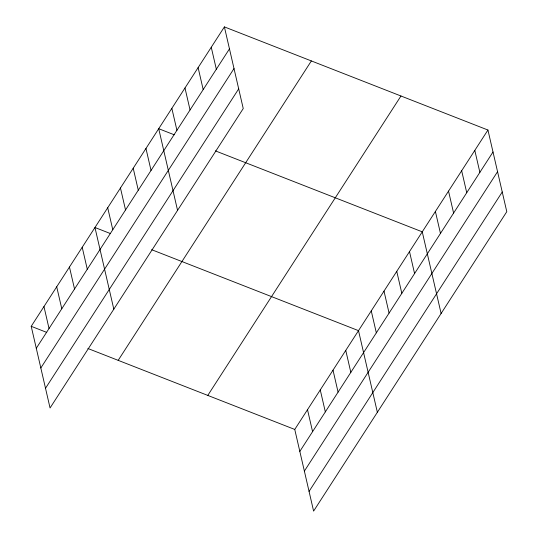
<?xml version="1.0" encoding="UTF-8"?>
<svg xmlns="http://www.w3.org/2000/svg" width="538" height="538" viewBox="0 0 538 538"><rect width="100%" height="100%" fill="white"/><g stroke="black" fill="none" stroke-linecap="round" stroke-linejoin="round"><path stroke-width="0.81" d="M224.393 26.9L243.243 108.555L50.061 407.972L31.211 326.317L224.393 26.9L487.939 130.028L506.789 211.683L313.607 511.1L294.757 429.445L487.939 130.028M36.281 348.281L229.464 48.864M40.827 367.979L234.01 68.561M45.515 388.275L238.697 88.857M118.178 360.352L311.361 60.935M207.782 395.417L400.971 95.999M299.827 451.409L493.01 151.992M304.374 471.106L497.556 171.689M309.061 491.402L502.243 191.985M174.238 134.782L158.71 128.703L177.56 210.358M215.395 150.882L422.256 231.831L441.106 313.486M110.492 233.586L94.957 227.507L113.814 309.162M151.649 249.693L358.503 330.641L377.36 412.29M31.211 326.317L46.739 332.397M87.896 348.496L294.757 429.445M474.805 150.391L479.876 172.355M461.665 170.748L466.735 192.718M448.531 191.111L453.601 213.075M435.397 211.474L440.467 233.438M409.505 251.596L414.576 273.56M396.755 271.354L401.825 293.318M384.004 291.119L389.075 313.082M371.254 310.877L376.324 332.84M345.759 350.399L350.83 372.363M333.009 370.164L338.079 392.128M320.258 389.922L325.329 411.886M307.507 409.687L312.578 431.651M211.259 47.263L216.33 69.227M198.119 67.62L203.189 89.584M184.985 87.983L190.055 109.947M171.844 108.34L176.921 130.304M145.959 148.461L151.03 170.425M133.209 168.226L138.279 190.19M120.458 187.984L125.529 209.954M107.708 207.749L112.778 229.713M82.206 247.272L87.277 269.235M69.463 267.03L74.533 289M56.712 286.794L61.783 308.758M43.961 306.559L49.032 328.523"/></g></svg>
